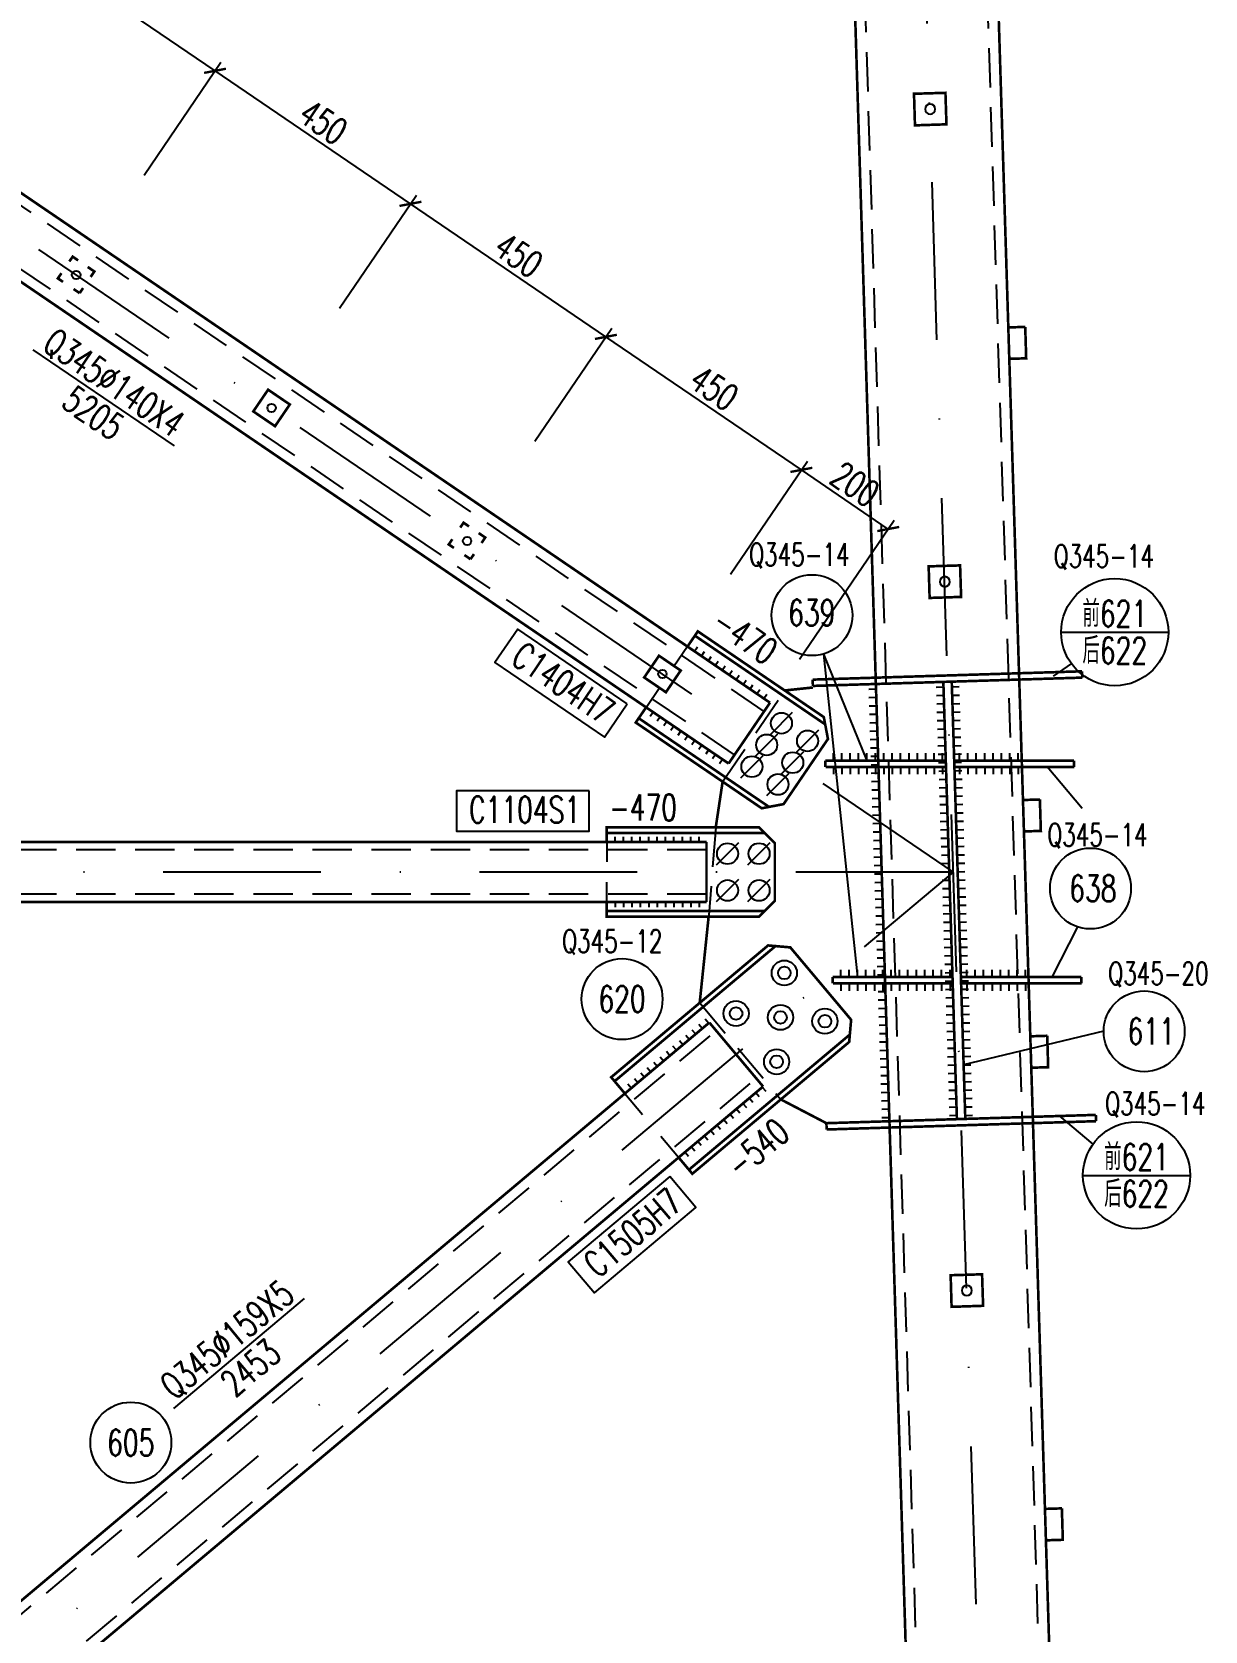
# Model space of a CAD drawing. Extents: x 6045 to 12501, y -14925 to -6998.
# Drawn here: x 6620 to 6731.6, y -7382.2 to -7230 of the extents above; entities that cross this region are included whole.
import ezdxf
from ezdxf.enums import TextEntityAlignment as Align

# ---------------------------------------------------------------- set-up
doc = ezdxf.new("R2010")
doc.units = 0
doc.header["$LTSCALE"] = 15
doc.header["$MEASUREMENT"] = 0
doc.linetypes.add('DASHDOTX2', pattern=[2, 1, -0.5, 0, -0.5])
doc.linetypes.add('DASHED2', pattern=[0.375, 0.25, -0.125])
doc.layers.get('0').update_dxf_attribs({"linetype": 'CONTINUOUS'})
doc.layers.get('DEFPOINTS').update_dxf_attribs({"linetype": 'CONTINUOUS'})
for name, color, linetype in [('1', 1, 'DASHED2'), ('2', 3, 'CONTINUOUS'), ('3', 1, 'CONTINUOUS'), ('4', 3, 'DASHDOTX2')]:
    doc.layers.add(name, color=color, linetype=linetype)
doc.styles.get("Standard").update_dxf_attribs({"font": 'romans.shx', "width": 0.7, "bigfont": 'fs1.shx'})
doc.dimstyles.new('STANDARD$0', dxfattribs={"dimtxt": 2.5, "dimasz": 1.499, "dimexe": 1, "dimexo": 1, "dimgap": 0.5, "dimtad": 1, "dimdec": 0, "dimlfac": 20, "dimzin": 0, "dimdsep": 46, "dimtxsty": 'Standard', "dimblk": 'ARCHTICK', "dimcen": 0.09, "dimclrd": 4, "dimclre": 4, "dimclrt": 6, "dimadec": 0, "dimazin": 0, "dimtfac": 1, "dimtdec": 0, "dimtmove": 2, "dimatfit": 3, "dimldrblk": 'ARCHTICK', "dimfxl": 0, "dimtolj": 1, "dimtzin": 0, "dimarcsym": 0})

# ---------------------------------------------------------------- blocks, each defined once
blk = doc.blocks.new('_ARCHTICK')
at = {"color": 0, "linetype": 'ByBlock', "const_width": 0.15}
blk.add_lwpolyline([(-0.5, -0.5), (0.5, 0.5)], dxfattribs=at)
blk = doc.blocks.new('*D95')
at = {"layer": '3', "color": 4, "lineweight": -2}
for p, q in [((6612.02, -7230.95), (6619.34, -7220.2)), ((6637.37, -7233.69), (6618.77, -7221.03)), ((6630.62, -7243.61), (6637.94, -7232.86))]:
    blk.add_line(p, q, dxfattribs=at)
at = {"layer": 'DEFPOINTS', "color": 0}
for p in [(6618.77, -7221.03), (6611.46, -7231.77), (6630.06, -7244.43)]:
    blk.add_point(p, dxfattribs=at)
at = {"layer": '3', "color": 4, "lineweight": -2, "xscale": 1.499, "yscale": 1.499, "zscale": 1.499}
for p, rotation in [((6618.77, -7221.03), 145.7581000000641), ((6637.37, -7233.69), 325.7581000000641)]:
    blk.add_blockref('_ARCHTICK', p, dxfattribs=dict(at, rotation=rotation))
at = {"layer": '3', "color": 6, "insert": (6629.06, -7225.91), "char_height": 2.5, "attachment_point": 5, "rotation": 325.7581}
blk.add_mtext('\\A1;450', dxfattribs=at)
blk = doc.blocks.new('*D96')
at = {"layer": '3', "color": 4, "lineweight": -2}
for p, q in [((6630.62, -7243.61), (6637.94, -7232.86)), ((6655.97, -7246.35), (6637.37, -7233.69)), ((6649.22, -7256.27), (6656.54, -7245.52))]:
    blk.add_line(p, q, dxfattribs=at)
at = {"layer": 'DEFPOINTS', "color": 0}
for p in [(6637.37, -7233.69), (6630.06, -7244.43), (6648.66, -7257.1)]:
    blk.add_point(p, dxfattribs=at)
at = {"layer": '3', "color": 4, "lineweight": -2, "xscale": 1.499, "yscale": 1.499, "zscale": 1.499}
for p, rotation in [((6637.37, -7233.69), 145.7581000000641), ((6655.97, -7246.35), 325.7581000000641)]:
    blk.add_blockref('_ARCHTICK', p, dxfattribs=dict(at, rotation=rotation))
at = {"layer": '3', "color": 6, "insert": (6647.66, -7238.57), "char_height": 2.5, "attachment_point": 5, "rotation": 325.7581}
blk.add_mtext('\\A1;450', dxfattribs=at)
blk = doc.blocks.new('*D97')
at = {"layer": '3', "color": 4, "lineweight": -2}
for p, q in [((6649.22, -7256.27), (6656.54, -7245.52)), ((6674.57, -7259.01), (6655.97, -7246.35)), ((6667.82, -7268.93), (6675.14, -7258.18))]:
    blk.add_line(p, q, dxfattribs=at)
at = {"layer": 'DEFPOINTS', "color": 0}
for p in [(6655.97, -7246.35), (6648.66, -7257.1), (6667.26, -7269.76)]:
    blk.add_point(p, dxfattribs=at)
at = {"layer": '3', "color": 4, "lineweight": -2, "xscale": 1.499, "yscale": 1.499, "zscale": 1.499}
for p, rotation in [((6655.97, -7246.35), 145.7581000000641), ((6674.57, -7259.01), 325.7581000000641)]:
    blk.add_blockref('_ARCHTICK', p, dxfattribs=dict(at, rotation=rotation))
at = {"layer": '3', "color": 6, "insert": (6666.26, -7251.23), "char_height": 2.5, "attachment_point": 5, "rotation": 325.7581}
blk.add_mtext('\\A1;450', dxfattribs=at)
blk = doc.blocks.new('*D98')
at = {"layer": '3', "color": 4, "lineweight": -2}
for p, q in [((6667.82, -7268.93), (6675.14, -7258.18)), ((6693.17, -7271.67), (6674.57, -7259.01)), ((6686.42, -7281.59), (6693.74, -7270.84))]:
    blk.add_line(p, q, dxfattribs=at)
at = {"layer": 'DEFPOINTS', "color": 0}
for p in [(6674.57, -7259.01), (6667.26, -7269.76), (6685.86, -7282.42)]:
    blk.add_point(p, dxfattribs=at)
at = {"layer": '3', "color": 4, "lineweight": -2, "xscale": 1.499, "yscale": 1.499, "zscale": 1.499}
for p, rotation in [((6674.57, -7259.01), 145.7581000000641), ((6693.17, -7271.67), 325.7581000000641)]:
    blk.add_blockref('_ARCHTICK', p, dxfattribs=dict(at, rotation=rotation))
at = {"layer": '3', "color": 6, "insert": (6684.86, -7263.89), "char_height": 2.5, "attachment_point": 5, "rotation": 325.7581}
blk.add_mtext('\\A1;450', dxfattribs=at)
blk = doc.blocks.new('*D99')
at = {"layer": '3', "color": 4, "lineweight": -2}
for p, q in [((6686.42, -7281.59), (6693.74, -7270.84)), ((6701.44, -7277.3), (6693.17, -7271.67)), ((6693, -7289.7), (6702, -7276.47))]:
    blk.add_line(p, q, dxfattribs=at)
at = {"layer": 'DEFPOINTS', "color": 0}
for p in [(6693.17, -7271.67), (6685.86, -7282.42), (6692.44, -7290.52)]:
    blk.add_point(p, dxfattribs=at)
at = {"layer": '3', "color": 4, "lineweight": -2, "xscale": 1.499, "yscale": 1.499, "zscale": 1.499}
for p, rotation in [((6693.17, -7271.67), 145.7581000000641), ((6701.44, -7277.3), 325.7581000000641)]:
    blk.add_blockref('_ARCHTICK', p, dxfattribs=dict(at, rotation=rotation))
at = {"layer": '3', "color": 6, "insert": (6698.29, -7273.04), "char_height": 2.5, "attachment_point": 5, "rotation": 325.7581}
blk.add_mtext('\\A1;200', dxfattribs=at)
blk = doc.blocks.new('M20X55')
blk.add_line((-0.212, -0.212), (0.212, 0.212))
blk.add_circle((0, 0), 0.2)
blk = doc.blocks.new('j')
at = {"const_width": 0.25}
for points in [[(6352.16, -6376.24), (6377.8, -6375.45)], [(6352.18, -6376.84), (6352.16, -6376.24)], [(6352.18, -6376.84), (6377.82, -6376.05)], [(6377.82, -6376.05), (6377.8, -6375.45)]]:
    blk.add_lwpolyline(points, dxfattribs=at)
blk = doc.blocks.new('hd')
at = {"layer": '1', "const_width": 0.25}
for points in [[(6317.31, -6319.55), (6317.63, -6319.09), (6318.15, -6319.45)], [(6319.06, -6320.07), (6319.69, -6320.5), (6319.34, -6321.02)], [(6316.71, -6321.49), (6316.22, -6321.16), (6316.56, -6320.66)], [(6318.29, -6322.56), (6317.71, -6322.17)], [(6318.62, -6322.08), (6318.29, -6322.56)]]:
    blk.add_lwpolyline(points, dxfattribs=at)
at = {"layer": '2'}
blk.add_circle((6317.96, -6320.83), 0.4, dxfattribs=at)
blk = doc.blocks.new('NMH')
at = {"layer": '2', "const_width": 0.25}
for points in [[(4116.93, -5844.57), (4116.84, -5847.56), (4118.45, -5847.61)], [(4118.54, -5844.62), (4116.93, -5844.57)]]:
    blk.add_lwpolyline(points, dxfattribs=at)
blk = doc.blocks.new('jd1')
at = {"layer": '2', "const_width": 0.25}
blk.add_lwpolyline([(6438.11, 629.99), (6435.93, 627.93), (6437.99, 625.75), (6440.17, 627.82), (6438.11, 629.99)], dxfattribs=at)
at = {"layer": '2'}
blk.add_circle((6438.05, 627.87), 0.48, dxfattribs=at)
blk = doc.blocks.new('M24X55')
for radius in [0.24, 0.12]:
    blk.add_circle((0, 0), radius)

msp = doc.modelspace()

# ---------------------------------------------------------------- linework, layer by layer
for p, q in [((6633.4998368, -7269.3813146), (6620.0668368, -7260.2373146)), ((6717.8981933, -7287.1146651), (6728.0981933, -7287.1146651)), ((6682.9957746, -7288.9341312), (6683.2772746, -7288.5211312)), ((6683.6572746, -7289.3846312), (6683.9382746, -7288.9711312)), ((6684.3182746, -7289.8346312), (6684.5997746, -7289.4211312)), ((6684.9797746, -7290.2846312), (6685.2612746, -7289.8716312)), ((6685.6412746, -7290.7351312), (6685.9222746, -7290.3216312)), ((6686.3022746, -7291.1851312), (6686.5837746, -7290.7716312)), ((6686.9637746, -7291.6351312), (6687.2452746, -7291.2221312)), ((6687.6252746, -7292.0856312), (6687.9062746, -7291.6721312)), ((6688.2862746, -7292.5356312), (6688.5677746, -7292.1221312)), ((6688.9477746, -7292.9856312), (6689.2292746, -7292.5721312)), ((6700.2773344, -7292.5460008), (6699.5776708, -7292.5676979)), ((6706.6990783, -7292.3468579), (6705.9994146, -7292.3685552)), ((6707.4986939, -7292.3220612), (6708.1983576, -7292.3003639)), ((6689.6092746, -7293.4356312), (6689.8902746, -7293.0226312)), ((6700.3021311, -7293.3456165), (6699.6024675, -7293.3673135)), ((6700.3269278, -7294.1452321), (6699.6272641, -7294.1669291)), ((6706.7238752, -7293.1464735), (6706.0242116, -7293.1681708)), ((6706.7486721, -7293.9460891), (6706.0490085, -7293.9677864)), ((6707.5234908, -7293.1216768), (6708.2231545, -7293.0999795)), ((6707.5482877, -7293.9212924), (6708.2479514, -7293.8995951)), ((6679.0567746, -7294.7211312), (6678.7757746, -7295.1341312)), ((6679.7182746, -7295.1711312), (6679.4367746, -7295.5846312)), ((6680.3797746, -7295.6211312), (6680.0982746, -7296.0346312)), ((6700.3517244, -7294.9448477), (6699.6520608, -7294.9665448)), ((6700.3765211, -7295.7444633), (6699.6768575, -7295.7661604)), ((6706.773469, -7294.7457047), (6706.0738054, -7294.767402)), ((6706.798266, -7295.5453203), (6706.0986023, -7295.5670176)), ((6707.5730847, -7294.720908), (6708.2727483, -7294.6992107)), ((6707.5978816, -7295.5205236), (6708.2975452, -7295.4988263)), ((6681.0407746, -7296.0716312), (6680.7597746, -7296.4846312)), ((6681.7022746, -7296.5216312), (6681.4207746, -7296.9351312)), ((6682.3637746, -7296.9716312), (6682.0822746, -7297.3851312)), ((6700.4013178, -7296.5440789), (6699.7016541, -7296.565776)), ((6700.4261144, -7297.3436945), (6699.7264508, -7297.3653916)), ((6706.8230629, -7296.3449359), (6706.1233992, -7296.3666332)), ((6706.8478598, -7297.1445515), (6706.1481961, -7297.1662488)), ((6707.6226785, -7296.3201392), (6708.3223421, -7296.2984419)), ((6707.6474754, -7297.1197548), (6708.3471391, -7297.0980575)), ((6683.0247746, -7297.4221312), (6682.7437746, -7297.8351312)), ((6683.6862746, -7297.8721312), (6683.4047746, -7298.2856312)), ((6684.3477746, -7298.3221312), (6684.0662746, -7298.7356312)), ((6685.0087746, -7298.7721312), (6684.7277746, -7299.1856312)), ((6696.2162109, -7299.3460068), (6696.2162109, -7298.6460068)), ((6697.0162109, -7299.3460068), (6697.0162109, -7298.6460068)), ((6697.8162109, -7299.3460068), (6697.8162109, -7298.6460068)), ((6698.6162109, -7299.3460068), (6698.6162109, -7298.6460068)), ((6699.4162109, -7299.3460068), (6699.4162109, -7298.6460068)), ((6700.4509111, -7298.1433101), (6699.7512474, -7298.1650072)), ((6700.2162109, -7299.3460068), (6700.2162109, -7298.6460068)), ((6701.0162109, -7299.3460068), (6701.0162109, -7298.6460068)), ((6701.8162109, -7299.3460068), (6701.8162109, -7298.6460068)), ((6702.6162109, -7299.3460068), (6702.6162109, -7298.6460068)), ((6703.4162109, -7299.3460068), (6703.4162109, -7298.6460068)), ((6704.2162109, -7299.3460068), (6704.2162109, -7298.6460068)), ((6705.0162109, -7299.3460068), (6705.0162109, -7298.6460068)), ((6705.8162109, -7299.3460068), (6705.8162109, -7298.6460068)), ((6706.8726567, -7297.9441671), (6706.1729931, -7297.9658644)), ((6706.8974536, -7298.7437827), (6706.19779, -7298.76548)), ((6706.6162109, -7299.3460068), (6706.6162109, -7298.6460068)), ((6707.6722723, -7297.9193704), (6708.371936, -7297.8976731)), ((6707.6970692, -7298.718986), (6708.3967329, -7298.6972887)), ((6708.2162109, -7299.3460068), (6708.2162109, -7298.6460068)), ((6709.0162109, -7299.3460068), (6709.0162109, -7298.6460068)), ((6709.8162109, -7299.3460068), (6709.8162109, -7298.6460068)), ((6710.6162109, -7299.3460068), (6710.6162109, -7298.6460068)), ((6711.4162109, -7299.3460068), (6711.4162109, -7298.6460068)), ((6712.2162109, -7299.3460068), (6712.2162109, -7298.6460068)), ((6713.0162109, -7299.3460068), (6713.0162109, -7298.6460068)), ((6713.8162109, -7299.3460068), (6713.8162109, -7298.6460068)), ((6685.6702746, -7299.2226312), (6685.3887746, -7299.6356312)), ((6696.2162109, -7299.9460068), (6696.2162109, -7300.6460068)), ((6697.0162109, -7299.9460068), (6697.0162109, -7300.6460068)), ((6697.8162109, -7299.9460068), (6697.8162109, -7300.6460068)), ((6698.6162109, -7299.9460068), (6698.6162109, -7300.6460068)), ((6699.4162109, -7299.9460068), (6699.4162109, -7300.6460068)), ((6700.4757078, -7298.9429257), (6699.7760441, -7298.9646228)), ((6700.5005044, -7299.7425413), (6699.8008408, -7299.7642384)), ((6700.2162109, -7299.9460068), (6700.2162109, -7300.6460068)), ((6701.0162109, -7299.9460068), (6701.0162109, -7300.6460068)), ((6701.8162109, -7299.9460068), (6701.8162109, -7300.6460068)), ((6702.6162109, -7299.9460068), (6702.6162109, -7300.6460068)), ((6703.4162109, -7299.9460068), (6703.4162109, -7300.6460068)), ((6704.2162109, -7299.9460068), (6704.2162109, -7300.6460068)), ((6705.0162109, -7299.9460068), (6705.0162109, -7300.6460068)), ((6705.8162109, -7299.9460068), (6705.8162109, -7300.6460068)), ((6706.9222505, -7299.5433983), (6706.2225869, -7299.5650956)), ((6706.9470475, -7300.3430139), (6706.2473838, -7300.3647112)), ((6706.6162109, -7299.9460068), (6706.6162109, -7300.6460068)), ((6707.7218662, -7299.5186016), (6708.4215298, -7299.4969043)), ((6707.7466631, -7300.3182172), (6708.4463267, -7300.2965199)), ((6708.2162109, -7299.9460068), (6708.2162109, -7300.6460068)), ((6709.0162109, -7299.9460068), (6709.0162109, -7300.6460068)), ((6709.8162109, -7299.9460068), (6709.8162109, -7300.6460068)), ((6710.6162109, -7299.9460068), (6710.6162109, -7300.6460068)), ((6711.4162109, -7299.9460068), (6711.4162109, -7300.6460068)), ((6712.2162109, -7299.9460068), (6712.2162109, -7300.6460068)), ((6713.0162109, -7299.9460068), (6713.0162109, -7300.6460068)), ((6713.8162109, -7299.9460068), (6713.8162109, -7300.6460068)), ((6700.5253011, -7300.542157), (6699.8256374, -7300.563854)), ((6700.5500978, -7301.3417726), (6699.8504341, -7301.3634696)), ((6706.9718444, -7301.1426295), (6706.2721807, -7301.1643268)), ((6707.77146, -7301.1178328), (6708.4711236, -7301.0961355)), ((6707.7962569, -7301.9174484), (6708.4959206, -7301.8957511)), ((6700.5748944, -7302.1413882), (6699.8752308, -7302.1630853)), ((6700.5996911, -7302.9410038), (6699.9000274, -7302.9627009)), ((6706.9966413, -7301.9422451), (6706.2969776, -7301.9639424)), ((6707.0214382, -7302.7418607), (6706.3217746, -7302.763558)), ((6707.8210538, -7302.717064), (6708.5207175, -7302.6953667)), ((6700.6244878, -7303.7406194), (6699.9248241, -7303.7623165)), ((6700.6492844, -7304.540235), (6699.9496208, -7304.5619321)), ((6707.0462351, -7303.5414763), (6706.3465715, -7303.5631736)), ((6707.071032, -7304.3410919), (6706.3713684, -7304.3627892)), ((6707.8458507, -7303.5166796), (6708.5455144, -7303.4949823)), ((6707.8706477, -7304.3162952), (6708.5703113, -7304.2945979)), ((6700.6740811, -7305.3398506), (6699.9744174, -7305.3615477)), ((6700.6988778, -7306.1394662), (6699.9992141, -7306.1611633)), ((6707.095829, -7305.1407075), (6706.3961653, -7305.1624048)), ((6707.1206259, -7305.9403231), (6706.4209622, -7305.9620204)), ((6707.8954446, -7305.1159109), (6708.5951082, -7305.0942135)), ((6707.9202415, -7305.9155265), (6708.6199051, -7305.8938292)), ((6675.445256, -7307.0960068), (6675.445256, -7306.5960068)), ((6676.245256, -7307.0960068), (6676.245256, -7306.5960068)), ((6677.045256, -7307.0960068), (6677.045256, -7306.5960068)), ((6677.845256, -7307.0960068), (6677.845256, -7306.5960068)), ((6678.645256, -7307.0960068), (6678.645256, -7306.5960068)), ((6679.445256, -7307.0960068), (6679.445256, -7306.5960068)), ((6680.245256, -7307.0960068), (6680.245256, -7306.5960068)), ((6681.045256, -7307.0960068), (6681.045256, -7306.5960068)), ((6681.845256, -7307.0960068), (6681.845256, -7306.5960068)), ((6682.645256, -7307.0960068), (6682.645256, -7306.5960068)), ((6683.445256, -7307.0960068), (6683.445256, -7306.5960068)), ((6700.7236744, -7306.9390818), (6700.0240108, -7306.9607789)), ((6700.7484711, -7307.7386975), (6700.0488074, -7307.7603945)), ((6707.1454228, -7306.7399387), (6706.4457591, -7306.761636)), ((6707.1702197, -7307.5395543), (6706.4705561, -7307.5612516)), ((6707.9450384, -7306.7151421), (6708.6447021, -7306.6934448)), ((6707.9698353, -7307.5147577), (6708.669499, -7307.4930604)), ((6700.7732678, -7308.5383131), (6700.0736041, -7308.5600101)), ((6700.7980644, -7309.3379287), (6700.0984008, -7309.3596258)), ((6707.1950166, -7308.3391699), (6706.495353, -7308.3608672)), ((6707.2198135, -7309.1387855), (6706.5201499, -7309.1604828)), ((6707.9946322, -7308.3143733), (6708.6942959, -7308.292676)), ((6708.0194292, -7309.1139889), (6708.7190928, -7309.0922916)), ((6700.8228611, -7310.1375443), (6700.1231974, -7310.1592414)), ((6700.8476578, -7310.9371599), (6700.1479941, -7310.958857)), ((6707.2446105, -7309.9384011), (6706.5449468, -7309.9600984)), ((6707.2694074, -7310.7380167), (6706.5697437, -7310.759714)), ((6708.0442261, -7309.9136045), (6708.7438897, -7309.8919072)), ((6708.069023, -7310.7132201), (6708.7686866, -7310.6915228)), ((6700.8724544, -7311.7367755), (6700.1727908, -7311.7584726)), ((6700.8972511, -7312.5363911), (6700.1975874, -7312.5580882)), ((6707.2942043, -7311.5376323), (6706.5945406, -7311.5593296)), ((6707.3190012, -7312.3372479), (6706.6193376, -7312.3589452)), ((6708.0938199, -7311.5128357), (6708.7934836, -7311.4911384)), ((6708.1186168, -7312.3124513), (6708.8182805, -7312.290754)), ((6675.445256, -7312.7960068), (6675.445256, -7313.2960068)), ((6676.245256, -7312.7960068), (6676.245256, -7313.2960068)), ((6677.045256, -7312.7960068), (6677.045256, -7313.2960068)), ((6677.845256, -7312.7960068), (6677.845256, -7313.2960068)), ((6678.645256, -7312.7960068), (6678.645256, -7313.2960068)), ((6679.445256, -7312.7960068), (6679.445256, -7313.2960068)), ((6680.245256, -7312.7960068), (6680.245256, -7313.2960068)), ((6681.045256, -7312.7960068), (6681.045256, -7313.2960068)), ((6681.845256, -7312.7960068), (6681.845256, -7313.2960068)), ((6682.645256, -7312.7960068), (6682.645256, -7313.2960068)), ((6683.445256, -7312.7960068), (6683.445256, -7313.2960068)), ((6700.9220477, -7313.3360067), (6700.2223841, -7313.3577038)), ((6707.3437981, -7313.1368635), (6706.6441345, -7313.1585609)), ((6707.368595, -7313.9364792), (6706.6689314, -7313.9581765)), ((6708.1434137, -7313.1120669), (6708.8430774, -7313.0903696)), ((6708.1682107, -7313.9116825), (6708.8678743, -7313.8899852)), ((6700.9468444, -7314.1356223), (6700.2471808, -7314.1573194)), ((6700.9716411, -7314.935238), (6700.2719774, -7314.956935)), ((6707.393392, -7314.7360948), (6706.6937283, -7314.7577921)), ((6707.4181889, -7315.5357104), (6706.7185252, -7315.5574077)), ((6708.1930076, -7314.7112981), (6708.8926712, -7314.6896008)), ((6708.2178045, -7315.5109137), (6708.9174681, -7315.4892164)), ((6700.9964377, -7315.7348536), (6700.2967741, -7315.7565506)), ((6701.0212344, -7316.5344692), (6700.3215708, -7316.5561663)), ((6707.4429858, -7316.335326), (6706.7433221, -7316.3570233)), ((6707.4677827, -7317.1349416), (6706.7681191, -7317.1566389)), ((6708.2426014, -7316.3105293), (6708.9422651, -7316.288832)), ((6708.2673983, -7317.1101449), (6708.967062, -7317.0884476)), ((6701.0460311, -7317.3340848), (6700.3463674, -7317.3557819)), ((6701.0708277, -7318.1337004), (6700.3711641, -7318.1553975)), ((6707.4925796, -7317.9345572), (6706.792916, -7317.9562545)), ((6708.2921952, -7317.9097605), (6708.9918589, -7317.8880632)), ((6696.9170605, -7319.9460068), (6696.9170605, -7319.2460068)), ((6697.7170605, -7319.9460068), (6697.7170605, -7319.2460068)), ((6698.5170605, -7319.9460068), (6698.5170605, -7319.2460068)), ((6699.3170605, -7319.9460068), (6699.3170605, -7319.2460068)), ((6700.1170605, -7319.9460068), (6700.1170605, -7319.2460068)), ((6701.0956244, -7318.933316), (6700.3959607, -7318.9550131)), ((6701.1204211, -7319.7329316), (6700.4207574, -7319.7546287)), ((6700.9170605, -7319.9460068), (6700.9170605, -7319.2460068)), ((6701.7170605, -7319.9460068), (6701.7170605, -7319.2460068)), ((6702.5170605, -7319.9460068), (6702.5170605, -7319.2460068)), ((6703.3170605, -7319.9460068), (6703.3170605, -7319.2460068)), ((6704.1170605, -7319.9460068), (6704.1170605, -7319.2460068)), ((6704.9170605, -7319.9460068), (6704.9170605, -7319.2460068)), ((6705.7170605, -7319.9460068), (6705.7170605, -7319.2460068)), ((6706.5170605, -7319.9460068), (6706.5170605, -7319.2460068)), ((6707.5173765, -7318.7341728), (6706.8177129, -7318.7558701)), ((6707.5421735, -7319.5337884), (6706.8425098, -7319.5554857)), ((6707.3170605, -7319.9460068), (6707.3170605, -7319.2460068)), ((6708.3169922, -7318.7093761), (6709.0166558, -7318.6876788)), ((6708.3417891, -7319.5089917), (6709.0414527, -7319.4872944)), ((6708.9170605, -7319.9460068), (6708.9170605, -7319.2460068)), ((6709.7170605, -7319.9460068), (6709.7170605, -7319.2460068)), ((6710.5170605, -7319.9460068), (6710.5170605, -7319.2460068)), ((6711.3170605, -7319.9460068), (6711.3170605, -7319.2460068)), ((6712.1170605, -7319.9460068), (6712.1170605, -7319.2460068)), ((6712.9170605, -7319.9460068), (6712.9170605, -7319.2460068)), ((6713.7170605, -7319.9460068), (6713.7170605, -7319.2460068)), ((6714.5170605, -7319.9460068), (6714.5170605, -7319.2460068)), ((6696.9170605, -7320.5460068), (6696.9170605, -7321.2460068)), ((6697.7170605, -7320.5460068), (6697.7170605, -7321.2460068)), ((6698.5170605, -7320.5460068), (6698.5170605, -7321.2460068)), ((6699.3170605, -7320.5460068), (6699.3170605, -7321.2460068)), ((6700.1170605, -7320.5460068), (6700.1170605, -7321.2460068)), ((6701.1452177, -7320.5325472), (6700.4455541, -7320.5542443)), ((6701.1700144, -7321.3321628), (6700.4703507, -7321.3538599)), ((6700.9170605, -7320.5460068), (6700.9170605, -7321.2460068)), ((6701.7170605, -7320.5460068), (6701.7170605, -7321.2460068)), ((6702.5170605, -7320.5460068), (6702.5170605, -7321.2460068)), ((6703.3170605, -7320.5460068), (6703.3170605, -7321.2460068)), ((6704.1170605, -7320.5460068), (6704.1170605, -7321.2460068)), ((6704.9170605, -7320.5460068), (6704.9170605, -7321.2460068)), ((6705.7170605, -7320.5460068), (6705.7170605, -7321.2460068)), ((6706.5170605, -7320.5460068), (6706.5170605, -7321.2460068)), ((6707.5669704, -7320.333404), (6706.8673067, -7320.3551013)), ((6707.5917673, -7321.1330196), (6706.8921036, -7321.1547169)), ((6707.3170605, -7320.5460068), (6707.3170605, -7321.2460068)), ((6708.366586, -7320.3086073), (6709.0662496, -7320.28691)), ((6708.3913829, -7321.1082229), (6709.0910466, -7321.0865256)), ((6708.9170605, -7320.5460068), (6708.9170605, -7321.2460068)), ((6709.7170605, -7320.5460068), (6709.7170605, -7321.2460068)), ((6710.5170605, -7320.5460068), (6710.5170605, -7321.2460068)), ((6711.3170605, -7320.5460068), (6711.3170605, -7321.2460068)), ((6712.1170605, -7320.5460068), (6712.1170605, -7321.2460068)), ((6712.9170605, -7320.5460068), (6712.9170605, -7321.2460068)), ((6713.7170605, -7320.5460068), (6713.7170605, -7321.2460068)), ((6714.5170605, -7320.5460068), (6714.5170605, -7321.2460068)), ((6701.1948111, -7322.1317785), (6700.4951474, -7322.1534755)), ((6701.2196077, -7322.9313941), (6700.5199441, -7322.9530911)), ((6707.6165642, -7321.9326352), (6706.9169006, -7321.9543325)), ((6707.6413611, -7322.7322508), (6706.9416975, -7322.7539481)), ((6708.4161798, -7321.9078385), (6709.1158435, -7321.8861412)), ((6708.4409767, -7322.7074541), (6709.1406404, -7322.6857568)), ((6683.7266658, -7324.8501868), (6683.4051658, -7324.4671868)), ((6684.3391658, -7324.3356868), (6684.0176658, -7323.9526868)), ((6701.2444044, -7323.7310097), (6700.5447407, -7323.7527068)), ((6701.2692011, -7324.5306253), (6700.5695374, -7324.5523224)), ((6707.666158, -7323.5318664), (6706.9664944, -7323.5535637)), ((6707.690955, -7324.331482), (6706.9912913, -7324.3531793)), ((6708.4657737, -7323.5070697), (6709.1654373, -7323.4853724)), ((6708.4905706, -7324.3066853), (6709.1902342, -7324.284988)), ((6681.8891658, -7326.3941868), (6681.5676658, -7326.0111868)), ((6682.5016658, -7325.8791868), (6682.1801658, -7325.4966868)), ((6683.1141658, -7325.3646868), (6682.7926658, -7324.9821868)), ((6701.2939977, -7325.3302409), (6700.5943341, -7325.351938)), ((6701.3187944, -7326.1298565), (6700.6191307, -7326.1515536)), ((6707.7157519, -7325.1310976), (6707.0160882, -7325.1527949)), ((6707.7405488, -7325.9307132), (6707.0408851, -7325.9524105)), ((6708.5153675, -7325.1063009), (6709.2150311, -7325.0846036)), ((6708.5401644, -7325.9059165), (6709.2398281, -7325.8842192)), ((6680.0516658, -7327.9376868), (6679.7301658, -7327.5551868)), ((6680.6641658, -7327.4231868), (6680.3426658, -7327.0401868)), ((6681.2766658, -7326.9086868), (6680.9551658, -7326.5256868)), ((6701.3435911, -7326.9294721), (6700.6439274, -7326.9511692)), ((6701.3683877, -7327.7290877), (6700.6687241, -7327.7507848)), ((6707.7653457, -7326.7303288), (6707.0656821, -7326.7520261)), ((6707.7901426, -7327.5299444), (6707.090479, -7327.5516417)), ((6708.5649613, -7326.7055321), (6709.264625, -7326.6838348)), ((6708.5897582, -7327.5051477), (6709.2894219, -7327.4834504)), ((6678.2141658, -7329.4816868), (6677.8926658, -7329.0986868)), ((6678.8266658, -7328.9671868), (6678.5051658, -7328.5841868)), ((6679.4391658, -7328.4526868), (6679.1176658, -7328.0696868)), ((6701.3931844, -7328.5287033), (6700.6935207, -7328.5504004)), ((6701.4179811, -7329.3283189), (6700.7183174, -7329.350016)), ((6707.8149395, -7328.32956), (6707.1152759, -7328.3512573)), ((6707.8397365, -7329.1291756), (6707.1400728, -7329.1508729)), ((6708.6145552, -7328.3047633), (6709.3142188, -7328.283066)), ((6708.6393521, -7329.1043789), (6709.3390157, -7329.0826816)), ((6676.9891658, -7330.5106868), (6676.6676658, -7330.1281868)), ((6677.6016658, -7329.9961868), (6677.2801658, -7329.6136868)), ((6689.4531658, -7330.4221868), (6689.7751658, -7330.8051868)), ((6701.4427777, -7330.1279346), (6700.7431141, -7330.1496316)), ((6707.8645334, -7329.9287912), (6707.1648697, -7329.9504885)), ((6707.8893303, -7330.7284068), (6707.1896666, -7330.7501041)), ((6708.664149, -7329.9039946), (6709.3638126, -7329.8822972)), ((6708.6889459, -7330.7036102), (6709.3886096, -7330.6819129)), ((6687.6156658, -7331.9661868), (6687.9376658, -7332.3491868)), ((6688.2281658, -7331.4516868), (6688.5501658, -7331.8341868)), ((6688.8406658, -7330.9371868), (6689.1626658, -7331.3196868)), ((6701.4675744, -7330.9275502), (6700.7679107, -7330.9492473)), ((6701.4923711, -7331.7271658), (6700.7927074, -7331.7488629)), ((6707.9141272, -7331.5280224), (6707.2144636, -7331.5497197)), ((6707.9389241, -7332.327638), (6707.2392605, -7332.3493353)), ((6708.7137428, -7331.5032258), (6709.4134065, -7331.4815285)), ((6708.7385397, -7332.3028414), (6709.4382034, -7332.2811441)), ((6685.7781658, -7333.5101868), (6686.1001658, -7333.8926868)), ((6686.3906658, -7332.9951868), (6686.7126658, -7333.3781868)), ((6687.0031658, -7332.4806868), (6687.3251658, -7332.8636868)), ((6701.5171677, -7332.5267814), (6700.8175041, -7332.5484785)), ((6701.5419644, -7333.326397), (6700.8423007, -7333.3480941)), ((6707.963721, -7333.1272536), (6707.2640574, -7333.1489509)), ((6708.7633367, -7333.102457), (6709.4630003, -7333.0807597)), ((6683.9406658, -7335.0536868), (6684.2621658, -7335.4366868)), ((6684.5531658, -7334.5391868), (6684.8746658, -7334.9221868)), ((6685.1656658, -7334.0246868), (6685.4876658, -7334.4076868)), ((6682.1031658, -7336.5976868), (6682.4246658, -7336.9806868)), ((6682.7156658, -7336.0831868), (6683.0371658, -7336.4661868)), ((6683.3281658, -7335.5686868), (6683.6496658, -7335.9511868)), ((6719.9694208, -7338.813031), (6730.1694208, -7338.813031)), ((6645.8535084, -7350.5451246), (6633.4120084, -7360.9981246))]:
    msp.add_line(p, q)
at = {"color": 3}
for p, q in [((6695.2671209, -7289.1941894), (6699.4162109, -7299.3460068)), ((6695.2671209, -7289.1941894), (6698.5170605, -7319.9460068)), ((6718.8655776, -7290.1032246), (6717.1323148, -7291.29913)), ((6719.8942163, -7303.9006799), (6716.5490299, -7299.9460068)), ((6719.4594786, -7315.1599258), (6716.9946329, -7319.9460068)), ((6721.9474042, -7325.105236), (6708.6145552, -7328.3047633)), ((6720.9268567, -7335.8382767), (6717.7514499, -7333.1603582))]:
    msp.add_line(p, q, dxfattribs=at)
at = {"const_width": 0.25}
for points in [[(6694.6688493, -7111.689738), (6706.3597044, -7488.6835804)], [(6720.0032044, -7488.2605804), (6708.3123493, -7111.266738)], [(6690.1877797, -7293.8296236), (6583.0032258, -7220.8727985)], [(6576.7833875, -7225.1063792), (6686.2487591, -7299.6166539)], [(6682.3344246, -7288.4841812), (6683.3191246, -7287.0374812), (6695.3058246, -7295.1964812), (6695.7018246, -7297.2805312), (6691.4816246, -7303.4805312), (6689.3976246, -7303.8765312), (6677.4109246, -7295.7175312), (6678.3956246, -7294.2708312)], [(6683.0377746, -7287.4508312), (6695.4378246, -7295.8911812)], [(6691.585774, -7292.6643504), (6694.2689634, -7292.3809305)], [(6707.9741522, -7333.4636219), (6706.6835802, -7291.8470981)], [(6708.7737678, -7333.4388252), (6707.4831958, -7291.8223014)], [(6686.2487746, -7299.6166312), (6690.1877746, -7293.8296312)], [(6677.6922746, -7295.3042312), (6690.0922746, -7303.7445312)], [(6695.4547862, -7299.3460068), (6695.4547862, -7299.9460068)], [(6706.9161292, -7299.3460068), (6695.4547862, -7299.3460068)], [(6706.9347358, -7299.9460068), (6695.4733926, -7299.9460068)], [(6719.1162109, -7299.3460068), (6707.7165138, -7299.3460068)], [(6719.1348173, -7299.9460068), (6707.7351204, -7299.9460068)], [(6719.1162109, -7299.3460068), (6719.1162109, -7299.9460068)], [(6685.6775783, -7301.3444033), (6685.0262286, -7305.6804025)], [(6674.645106, -7307.0962068), (6674.645106, -7305.6962568), (6689.145106, -7305.6962568), (6690.645106, -7307.1962068), (6690.645106, -7312.6962068), (6689.145106, -7314.1962068), (6674.645106, -7314.1962068), (6674.645106, -7312.7962068)], [(6689.6878664, -7306.2385672), (6674.645106, -7306.2385672)], [(6475.996256, -7307.0960068), (6684.145256, -7307.0960068)], [(6684.145256, -7307.0960068), (6684.145256, -7312.7960068)], [(6684.145256, -7312.7960068), (6475.996256, -7312.7960068)], [(6689.6878664, -7313.6534464), (6674.645106, -7313.6534464)], [(6684.3458988, -7314.1962068), (6683.4959101, -7322.3992973)], [(6676.3767158, -7331.0255368), (6675.0740658, -7329.4751368), (6690.0040158, -7316.9313368), (6692.1173658, -7317.1148368), (6697.9068158, -7324.0055868), (6697.7232658, -7326.1189868), (6682.7933658, -7338.6627868), (6681.4907158, -7337.1123868)], [(6675.3957158, -7329.8579368), (6690.7084658, -7316.9924868)], [(6696.1556358, -7319.9460068), (6696.1556358, -7320.5460068)], [(6707.5549568, -7319.9460068), (6696.1556358, -7319.9460068)], [(6719.8170605, -7319.9460068), (6708.3553414, -7319.9460068)], [(6719.8170605, -7319.9460068), (6719.8170605, -7320.5460068)], [(6707.5735634, -7320.5460068), (6696.1742423, -7320.5460068)], [(6719.835667, -7320.5460068), (6708.373948, -7320.5460068)], [(6590.5295452, -7403.1525883), (6684.415665, -7324.2711858)], [(6684.4156658, -7324.2711868), (6689.5301658, -7330.3581868)], [(6682.4717158, -7338.2799868), (6697.7844658, -7325.4145368)], [(6689.5301698, -7330.3581915), (6595.6436539, -7409.2395269)], [(6691.2154735, -7331.5867022), (6695.5549107, -7333.8487597)]]:
    msp.add_lwpolyline(points, dxfattribs=at)
for points in [[(6676.6070188, -7293.9206329), (6666.1784891, -7286.8221998), (6664.01036, -7290.0074659), (6674.4388898, -7297.105899)], [(6672.9668261, -7302.2021408), (6660.3516771, -7302.2021408), (6660.3516771, -7306.0552828), (6672.9668261, -7306.0552828)], [(6680.6528273, -7338.917317), (6670.9941906, -7347.032286), (6673.472808, -7349.9823977), (6683.1314447, -7341.8674287)]]:
    msp.add_lwpolyline(points, close=True)
for centre, radius in [((6694.1841372, -7285.4996466), 3.85), ((6722.9981933, -7287.1146651), 5.1), ((6720.684247, -7311.5099337), 3.85), ((6676.1056775, -7322.0397317), 3.85), ((6725.7974042, -7325.105236), 3.85), ((6725.0694208, -7338.813031), 5.1), ((6629.3567737, -7364.2465215), 3.85)]:
    msp.add_circle(centre, radius)
at = {"layer": '1'}
for p, q in [((6707.3591059, -7488.6525952), (6695.6682498, -7111.6587528)), ((6719.003704, -7488.2915687), (6707.312849, -7111.2977263)), ((6689.6249942, -7294.6564425), (6474.4712507, -7148.2081441)), ((6686.8116312, -7298.7897077), (6471.6579644, -7152.3412967)), ((6682.3342746, -7288.4841312), (6681.0347746, -7290.3936312)), ((6678.3957746, -7294.2706312), (6679.6952746, -7292.3611312)), ((6685.6775783, -7301.3444033), (6691.585774, -7292.6643504)), ((6685.0249744, -7305.6962568), (6684.3633249, -7314.0603858)), ((6684.145256, -7307.8462568), (6475.996256, -7307.8462568)), ((6674.645256, -7307.0960068), (6674.645256, -7308.9770068)), ((6674.645256, -7312.7960068), (6674.645256, -7310.9150068)), ((6684.145256, -7312.0460068), (6475.996256, -7312.0460068)), ((6683.4959101, -7322.3992973), (6691.2154735, -7331.5867022)), ((6591.1728435, -7403.9182578), (6685.0589883, -7325.0368342)), ((6595.0003357, -7408.4738337), (6688.8866744, -7329.5923382)), ((6676.3766658, -7331.0256868), (6678.0641658, -7333.0341868)), ((6681.4906658, -7337.1121868), (6679.8031658, -7335.1036868))]:
    msp.add_line(p, q, dxfattribs=at)
at = {"layer": '2', "const_width": 0.25}
for points in [[(6643.0815718, -7267.5118852), (6641.0148718, -7266.1051852), (6642.4215718, -7264.0385352), (6644.4882718, -7265.4452352), (6643.0815718, -7267.5118852)], [(6680.2816746, -7292.8328812), (6678.2149746, -7291.4261312), (6679.6217246, -7289.3594812), (6681.6883746, -7290.7662312), (6680.2816746, -7292.8328812)]]:
    msp.add_lwpolyline(points, dxfattribs=at)
at = {"layer": '2'}
for centre in [(6642.7515718, -7265.7751852), (6679.9516746, -7291.0961812)]:
    msp.add_circle(centre, 0.4, dxfattribs=at)
at = {"layer": '4'}
for p, q in [((6714.470756, -7530.0520068), (6701.4407518, -7109.8790147)), ((6707.645256, -7309.9460068), (6457.770756, -7139.8645068)), ((6445.670756, -7530.0520068), (6707.645256, -7309.9460068)), ((6707.645256, -7309.9460068), (6452.496256, -7309.9460068))]:
    msp.add_line(p, q, dxfattribs=at)

# ---------------------------------------------------------------- block references
at = {"color": 0, "xscale": -1, "rotation": 315.2512559881016}
for p in [(10835.7203607, -12215.6272641), (10837.1148605, -12260.6056519), (10839.2066102, -12328.0732337)]:
    msp.add_blockref('jd1', p, dxfattribs=at)
for name, p in [('hd', (306.195869, -932.2871393)), ('hd', (343.395869, -957.6081393)), ('j', (342.0867126, -915.3919035)), ('j', (343.395869, -957.6081393))]:
    msp.add_blockref(name, p)
at = {"color": 3, "xscale": -1}
for p in [(10831.4067067, -1413.4923755), (10832.8012065, -1458.4707634), (10833.4984564, -1480.9599573), (10834.8929562, -1525.9383451)]:
    msp.add_blockref('NMH', p, dxfattribs=at)
at = {"layer": '2', "xscale": 5, "yscale": 5, "zscale": 5}
for p in [(6691.2782746, -7295.7816312), (6689.8717146, -7297.8481313), (6693.7582746, -7297.4696312), (6688.4647746, -7299.9151312), (6692.3517146, -7299.5361313), (6690.9447746, -7301.6031312), (6686.145256, -7308.1960068), (6689.145256, -7308.1960068), (6686.145256, -7311.6960068), (6689.145256, -7311.6960068)]:
    msp.add_blockref('M20X55', p, dxfattribs=at)
at = {"layer": '2', "color": 3, "xscale": -4.999999735090462, "yscale": -4.999999735090455, "zscale": 4.999999735090465}
for p in [(6691.5511658, -7319.5496868), (6686.9571658, -7323.4096868), (6691.1836658, -7323.7766868), (6695.4106658, -7324.1436868), (6690.8166658, -7328.0031868)]:
    msp.add_blockref('M24X55', p, dxfattribs=at)

# ---------------------------------------------------------------- texts
at = {"width": 0.7}
for s, rotation, p in [('Q345%%c140X4', 325.7581, (6627.0648368, -7264.3963146)), ('5205', 325.7581, (6625.0953368, -7267.2893146)), ('-470', 325.7581, (6687.0807161, -7288.518105)), ('C1404H7', 325.757884195, (6669.8102969, -7293.0033166)), ('C1104S1', 360, (6666.8320333, -7305.2682809)), ('-540', 40.0363, (6689.7875611, -7337.201883)), ('C1505H7', 40.036220455, (6677.9281585, -7345.2112091)), ('Q345%%c159X5', 40.0363, (6639.3110084, -7355.3886246)), ('2453', 40.0363, (6641.5625084, -7358.0686246))]:
    msp.add_text(s, height=2.5, rotation=rotation, dxfattribs=at).set_placement(p, align=Align.CENTER)
for p in [(6688.2100077, -7280.8039838), (6716.5808081, -7307.4793635)]:
    msp.add_text('Q345-14', height=2.15, dxfattribs=at).set_placement(p)
for s, height, p in [('Q345-14', 2.15, (6721.9603012, -7280.9489865)), ('前621', 2.5, (6722.9981933, -7286.6141651)), ('后622', 2.5, (6722.9981933, -7290.1146651)), ('-470', 2.5, (6678.1127485, -7305.0554848)), ('Q345-12', 2.15, (6675.1799529, -7317.6018911)), ('Q345-20', 2.15, (6727.1531288, -7320.6673953)), ('Q345-14', 2.15, (6726.8568176, -7333.0604773)), ('前621', 2.5, (6725.0694208, -7338.312531)), ('后622', 2.5, (6725.0694208, -7341.813031))]:
    msp.add_text(s, height=height, dxfattribs=at).set_placement(p, align=Align.CENTER)
for s, p in [('639', (6694.1664095, -7285.2670148)), ('638', (6720.916801, -7311.4965117)), ('620', (6676.1056775, -7322.0397317)), ('611', (6726.4640709, -7325.105236)), ('605', (6629.3569737, -7364.2467215))]:
    msp.add_text(s, height=2.5, dxfattribs=at).set_placement(p, align=Align.MIDDLE_CENTER)

# ---------------------------------------------------------------- dimensions: what is measured, and where the dimension line sits
at = {"layer": '3'}
for base, p1, p2, text, picture, middle in [((6618.7748053, -7221.0273041), (6630.0597718, -7244.4346352), (6611.4597718, -7231.7741352), '450', '*D95', (6629.0595231, -7225.9108627)), ((6637.3748327, -7233.6877638), (6648.6597718, -7257.0951352), (6630.0597718, -7244.4346352), '450', '*D96', (6647.6595505, -7238.5713224)), ((6655.9748601, -7246.3482235), (6667.2597718, -7269.7556352), (6648.6597718, -7257.0951352), '450', '*D97', (6666.2595779, -7251.2317821)), ((6674.5748875, -7259.0086833), (6685.8597718, -7282.4161352), (6667.2597718, -7269.7556352), '450', '*D98', (6684.8596053, -7263.8922418)), ((6693.1749177, -7271.669139), (6692.4387746, -7290.5231312), (6685.8597746, -7282.4161312), '200', '*D99', (6698.293121, -7273.036012))]:
    dim = msp.add_linear_dim(base=base, p1=p1, p2=p2, angle=325.7581, text=text, dimstyle='STANDARD$0', dxfattribs=at)
    dim.commit()
    dim.dimension.update_dxf_attribs({"geometry": picture, "text_midpoint": middle})

doc.saveas('drawing.dxf')
